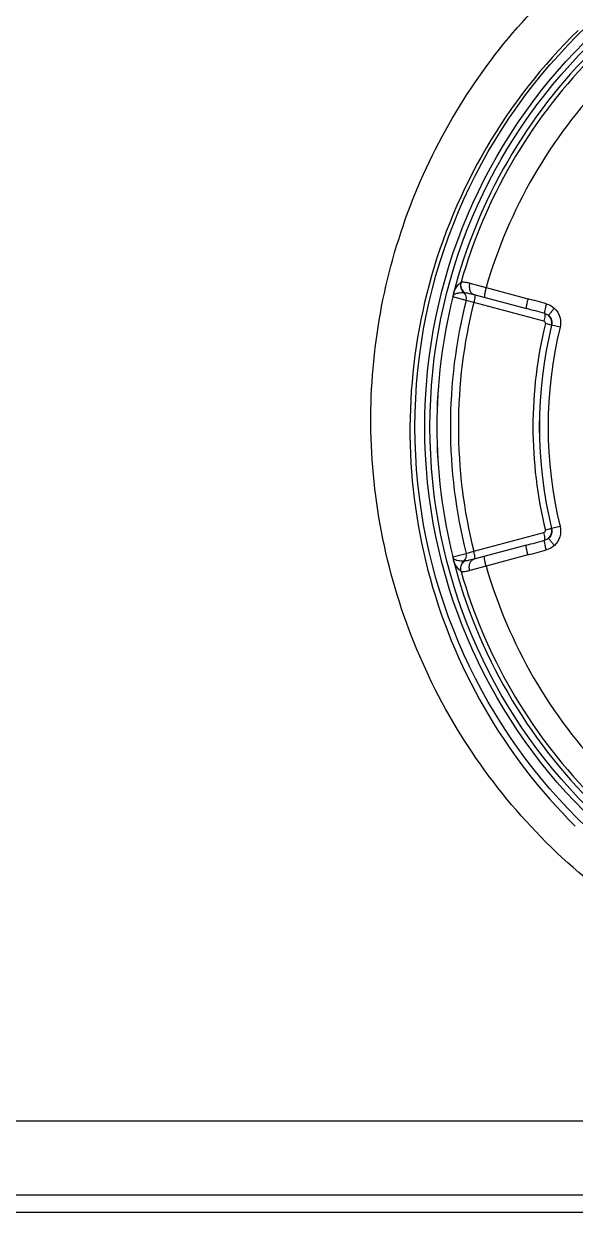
# Model space of a CAD drawing. Header units: millimetres. Extents: x -1686 to 4120, y -1850 to 2563.
# Drawn here: x 247.1 to 275.3, y -130 to -69.3 of the extents above; entities that cross this region are included whole.
import ezdxf

# ---------------------------------------------------------------- set-up
doc = ezdxf.new("R2010")
doc.units = ezdxf.units.MM
doc.header["$LTSCALE"] = 65.395
doc.layers.add('GEOM', color=7, linetype='CONTINUOUS')

msp = doc.modelspace()

# ---------------------------------------------------------------- linework, layer by layer
at = {"layer": 'GEOM', "linetype": 'Continuous'}
for p, q in [((269.92, -82.523), (270.755, -82.752)), ((269.07, -83.153), (269.07, -83.153)), ((270.127, -83.103), (272.813, -83.823)), ((270.755, -82.752), (272.889, -83.324)), ((269.059, -83.225), (269.058, -83.225)), ((269.732, -83.405), (269.059, -83.225)), ((270.125, -83.515), (269.732, -83.405)), ((273.709, -84.475), (270.125, -83.515)), ((274.098, -84.673), (273.781, -84.596)), ((274.103, -84.674), (274.098, -84.673)), ((274.534, -84.78), (274.103, -84.674)), ((270.125, -96.223), (273.709, -95.263)), ((274.098, -95.065), (273.781, -95.143)), ((274.098, -95.065), (274.103, -95.064)), ((274.534, -94.959), (274.103, -95.064)), ((272.813, -95.916), (270.127, -96.636)), ((269.059, -96.514), (269.058, -96.514)), ((269.059, -96.514), (269.732, -96.334)), ((269.732, -96.334), (270.125, -96.223)), ((272.889, -96.414), (270.755, -96.986)), ((269.07, -96.585), (269.07, -96.585)), ((269.07, -96.585), (269.085, -96.679)), ((270.755, -96.986), (269.92, -97.215)), ((661.162, -125.351), (189.597, -125.351)), ((661.162, -129.128), (189.597, -129.128)), ((71.979, -130), (423.779, -130))]:
    msp.add_line(p, q, dxfattribs=at)
for points in [[(269.07, -83.153), (269.067, -83.18), (269.058, -83.225)], [(269.085, -83.059), (269.081, -83.073), (269.07, -83.153)], [(269.058, -96.514), (269.067, -96.558), (269.07, -96.585)]]:
    msp.add_lwpolyline(points, dxfattribs=at)
for radius in [28.259, 27.759, 27.493]:
    msp.add_circle((295.379, -89.869), radius, dxfattribs=at)
for centre, radius, start, end in [((295.383, -90.014), 28.522, 134.32335, 164.9691), ((295.379, -89.869), 27.162, 134.51942, 165.48058), ((295.379, -89.869), 26.94, 135.91063, 164.08937), ((295.379, -89.869), 25.632, 136.12013, 163.87987), ((269.945, -82.637), 0.5, 164.15013, 228.19027), ((295.511, -90.029), 28.649, 165.00656, 179.67998), ((268.673, -83.127), 0.399, 345.84607, 356.29478), ((269.557, -83.18), 0.487, 168.55688, 176.84319), ((269.232, -83.28), 0.206, 140.45229, 141.95049), ((269.556, -83.18), 0.486, 165.67163, 168.55391), ((269.331, -83.404), 0.366, 118.52086, 121.65036), ((269.344, -83.307), 0.4, 345.82059, 48.07365), ((295.379, -89.869), 27.147, 165.83205, 194.16795), ((295.379, -89.869), 27.146, 165.83205, 194.16795), ((295.379, -89.869), 26.45, 165.85363, 194.14637), ((295.379, -89.869), 26.042, 165.87764, 194.12236), ((229.403, -245.649), 168.049, 74.67055, 75.00269), ((176.212, -444.347), 373.242, 74.85168, 75.00012), ((273.613, -84.555), 0.5, 346.28699, 46.54349), ((295.379, -89.869), 22.233, 166.27873, 193.72127), ((295.379, -89.869), 21.906, 166.27873, 193.72127), ((295.379, -89.869), 21.901, 166.27901, 193.72099), ((295.379, -89.869), 21.457, 166.27901, 193.72099), ((295.513, -89.996), 28.651, 179.74712, 194.42984), ((273.613, -95.184), 0.5, 313.45653, 13.71301), ((176.209, 264.617), 373.251, 284.99988, 285.14832), ((268.673, -96.611), 0.399, 3.70444, 14.15472), ((269.344, -96.431), 0.4, 311.92193, 14.17887), ((229.404, 65.905), 168.043, 284.99731, 285.32945), ((295.383, -90.009), 28.522, 194.46796, 225.26135), ((269.556, -96.559), 0.487, 183.15662, 194.32656), ((269.232, -96.459), 0.205, 218.04744, 219.06141), ((295.379, -89.869), 27.162, 194.51942, 225.48058), ((269.945, -97.102), 0.5, 131.81989, 195.85183), ((295.379, -89.869), 25.632, 196.12013, 223.87987), ((295.379, -89.869), 26.94, 195.91063, 224.08937)]:
    msp.add_arc(centre, radius, start, end, dxfattribs=at)
for points, knots in [([(264.863, -89.352), (264.881, -85.593), (266.341, -77.979), (272.57, -68.141), (282.071, -61.197), (289.762, -59.25), (293.629, -59.027)], [0, 0, 0, 0, 0.24633, 0.494678, 0.746098, 1, 1, 1, 1]), ([(269.085, -83.059), (269.137, -82.911), (269.24, -82.701), (269.405, -82.538), (269.464, -82.5)], [0, 0, 0, 0, 0.693021, 1, 1, 1, 1]), ([(269.472, -82.484), (269.445, -82.577), (269.45, -82.785), (269.573, -82.953), (269.651, -83.012)], [0, 0, 0, 0, 0.498106, 1, 1, 1, 1]), ([(269.464, -82.5), (269.464, -82.5), (269.468, -82.494), (269.47, -82.489), (269.472, -82.484)], [0, 0, 0, 0, 0.116284, 1, 1, 1, 1]), ([(269.472, -82.484), (269.478, -82.47), (269.53, -82.456), (269.618, -82.458), (269.757, -82.48), (269.861, -82.507), (269.92, -82.523)], [0, 0, 0, 0, 0.099683, 0.297657, 0.599982, 1, 1, 1, 1]), ([(269.92, -82.523), (269.903, -82.586), (269.886, -82.712), (269.913, -82.89), (269.992, -83.034), (270.082, -83.091), (270.127, -83.103)], [0, 0, 0, 0, 0.28904, 0.557234, 0.792097, 1, 1, 1, 1]), ([(269.074, -83.149), (269.079, -83.142), (269.099, -83.121), (269.122, -83.104), (269.14, -83.093)], [0, 0, 0, 0, 0.300694, 1, 1, 1, 1]), ([(269.157, -83.083), (269.165, -83.078), (269.198, -83.062), (269.232, -83.05), (269.257, -83.043)], [0, 0, 0, 0, 0.266422, 1, 1, 1, 1]), ([(269.257, -83.043), (269.287, -83.034), (269.404, -83.009), (269.524, -83.005), (269.611, -83.009)], [0, 0, 0, 0, 0.263586, 1, 1, 1, 1]), ([(269.611, -83.009), (269.613, -83.01), (269.626, -83.011), (269.639, -83.011), (269.651, -83.012)], [0, 0, 0, 0, 0.119526, 1, 1, 1, 1]), ([(269.651, -83.012), (269.712, -83.015), (269.872, -83.041), (270.029, -83.077), (270.127, -83.103)], [0, 0, 0, 0, 0.375635, 1, 1, 1, 1]), ([(270.158, -83.111), (270.171, -83.115), (270.182, -83.17), (270.179, -83.207), (270.177, -83.237)], [0, 0, 0, 0, 0.314915, 1, 1, 1, 1]), ([(270.755, -82.752), (270.738, -82.814), (270.71, -82.929), (270.683, -83.066), (270.671, -83.155), (270.668, -83.203), (270.668, -83.232), (270.674, -83.249), (270.679, -83.251)], [0, 0, 0, 0, 0.376116, 0.695926, 0.819239, 0.912115, 0.971628, 1, 1, 1, 1]), ([(270.177, -83.237), (270.175, -83.257), (270.164, -83.351), (270.144, -83.444), (270.125, -83.515)], [0, 0, 0, 0, 0.215715, 1, 1, 1, 1]), ([(272.889, -83.324), (272.873, -83.386), (272.845, -83.501), (272.818, -83.638), (272.805, -83.727), (272.802, -83.775), (272.802, -83.804), (272.808, -83.821), (272.813, -83.823)], [0, 0, 0, 0, 0.376103, 0.695917, 0.819234, 0.912114, 0.971629, 1, 1, 1, 1]), ([(273.83, -83.579), (273.814, -83.638), (273.786, -83.748), (273.758, -83.879), (273.745, -83.968), (273.74, -84.017), (273.74, -84.05), (273.743, -84.069), (273.747, -84.074)], [0, 0, 0, 0, 0.361258, 0.673603, 0.797796, 0.895144, 0.962629, 1, 1, 1, 1]), ([(273.747, -84.074), (273.752, -84.078), (273.759, -84.093), (273.765, -84.138), (273.76, -84.221), (273.742, -84.34), (273.721, -84.428), (273.709, -84.475)], [0, 0, 0, 0, 0.044984, 0.115733, 0.337115, 0.644949, 1, 1, 1, 1]), ([(274.247, -83.814), (274.206, -83.858), (274.132, -83.94), (274.049, -84.04), (273.998, -84.109), (273.973, -84.146), (273.96, -84.171), (273.954, -84.187), (273.957, -84.192)], [0, 0, 0, 0, 0.374731, 0.691497, 0.814316, 0.907968, 0.969619, 1, 1, 1, 1]), ([(273.957, -84.192), (274.02, -84.251), (274.118, -84.405), (274.124, -84.589), (274.103, -84.674)], [0, 0, 0, 0, 0.495921, 1, 1, 1, 1]), ([(274.247, -83.814), (274.374, -83.933), (274.567, -84.244), (274.576, -84.61), (274.534, -84.78)], [0, 0, 0, 0, 0.499381, 1, 1, 1, 1]), ([(273.781, -84.596), (273.787, -84.571), (273.779, -84.515), (273.733, -84.482), (273.709, -84.475)], [0, 0, 0, 0, 0.502184, 1, 1, 1, 1]), ([(325.896, -89.352), (325.914, -93.272), (324.396, -101.237), (317.731, -111.425), (307.551, -118.369), (295.379, -120.837), (283.208, -118.369), (273.028, -111.425), (266.362, -101.237), (264.845, -93.272), (264.863, -89.352)], [0, 0, 0, 0, 0.123101, 0.247266, 0.373034, 0.5, 0.626966, 0.752734, 0.876898, 1, 1, 1, 1]), ([(273.709, -95.263), (273.733, -95.257), (273.779, -95.224), (273.787, -95.167), (273.781, -95.143)], [0, 0, 0, 0, 0.497816, 1, 1, 1, 1]), ([(273.747, -95.664), (273.752, -95.661), (273.759, -95.645), (273.765, -95.6), (273.76, -95.517), (273.742, -95.398), (273.721, -95.31), (273.709, -95.263)], [0, 0, 0, 0, 0.044983, 0.115731, 0.33711, 0.644943, 1, 1, 1, 1]), ([(274.103, -95.064), (274.124, -95.149), (274.118, -95.333), (274.02, -95.488), (273.957, -95.547)], [0, 0, 0, 0, 0.50408, 1, 1, 1, 1]), ([(274.534, -94.959), (274.576, -95.128), (274.567, -95.495), (274.374, -95.805), (274.247, -95.925)], [0, 0, 0, 0, 0.500619, 1, 1, 1, 1]), ([(272.889, -96.414), (272.873, -96.353), (272.845, -96.238), (272.818, -96.101), (272.805, -96.011), (272.802, -95.963), (272.802, -95.935), (272.808, -95.917), (272.813, -95.916)], [0, 0, 0, 0, 0.376103, 0.695917, 0.819234, 0.912114, 0.971629, 1, 1, 1, 1]), ([(273.83, -96.159), (273.814, -96.101), (273.786, -95.991), (273.758, -95.859), (273.745, -95.77), (273.74, -95.721), (273.74, -95.688), (273.743, -95.669), (273.747, -95.664)], [0, 0, 0, 0, 0.361263, 0.67361, 0.797803, 0.89515, 0.962633, 1, 1, 1, 1]), ([(274.247, -95.925), (274.206, -95.881), (274.132, -95.799), (274.049, -95.698), (273.998, -95.63), (273.973, -95.592), (273.959, -95.567), (273.954, -95.551), (273.957, -95.547)], [0, 0, 0, 0, 0.374738, 0.691503, 0.81432, 0.907969, 0.969618, 1, 1, 1, 1]), ([(270.177, -96.501), (270.175, -96.481), (270.164, -96.387), (270.144, -96.295), (270.125, -96.223)], [0, 0, 0, 0, 0.215714, 1, 1, 1, 1]), ([(270.158, -96.627), (270.171, -96.624), (270.182, -96.569), (270.179, -96.531), (270.177, -96.501)], [0, 0, 0, 0, 0.314912, 1, 1, 1, 1]), ([(270.755, -96.986), (270.738, -96.924), (270.71, -96.81), (270.683, -96.673), (270.671, -96.583), (270.668, -96.535), (270.668, -96.506), (270.674, -96.489), (270.679, -96.488)], [0, 0, 0, 0, 0.376105, 0.695911, 0.819225, 0.912105, 0.971623, 1, 1, 1, 1]), ([(269.272, -96.7), (269.256, -96.695), (269.183, -96.673), (269.111, -96.635), (269.073, -96.588)], [0, 0, 0, 0, 0.21116, 1, 1, 1, 1]), ([(269.464, -97.238), (269.405, -97.201), (269.24, -97.037), (269.137, -96.828), (269.085, -96.679)], [0, 0, 0, 0, 0.30698, 1, 1, 1, 1]), ([(269.611, -96.729), (269.584, -96.73), (269.47, -96.733), (269.355, -96.722), (269.272, -96.7)], [0, 0, 0, 0, 0.241648, 1, 1, 1, 1]), ([(269.472, -97.254), (269.445, -97.161), (269.45, -96.953), (269.573, -96.785), (269.651, -96.726)], [0, 0, 0, 0, 0.498105, 1, 1, 1, 1]), ([(269.651, -96.726), (269.646, -96.727), (269.633, -96.727), (269.62, -96.728), (269.611, -96.729)], [0, 0, 0, 0, 0.376, 1, 1, 1, 1]), ([(270.127, -96.636), (270.029, -96.662), (269.872, -96.697), (269.712, -96.723), (269.651, -96.726)], [0, 0, 0, 0, 0.624378, 1, 1, 1, 1]), ([(269.92, -97.215), (269.903, -97.153), (269.886, -97.027), (269.913, -96.848), (269.993, -96.704), (270.082, -96.648), (270.127, -96.636)], [0, 0, 0, 0, 0.28904, 0.557235, 0.792098, 1, 1, 1, 1]), ([(269.472, -97.254), (269.471, -97.252), (269.468, -97.247), (269.467, -97.24), (269.464, -97.238)], [0, 0, 0, 0, 0.372709, 1, 1, 1, 1]), ([(269.92, -97.215), (269.861, -97.232), (269.757, -97.258), (269.618, -97.28), (269.53, -97.283), (269.478, -97.268), (269.472, -97.254)], [0, 0, 0, 0, 0.40001, 0.702337, 0.900289, 1, 1, 1, 1])]:
    msp.add_open_spline(points, degree=3, knots=knots, dxfattribs=at)
for points in [[(273.83, -83.579), (273.984, -83.621), (274.131, -83.704), (274.247, -83.814)], [(273.747, -84.074), (273.824, -84.095), (273.898, -84.137), (273.957, -84.192)], [(273.957, -95.547), (273.898, -95.602), (273.824, -95.643), (273.747, -95.664)], [(274.247, -95.925), (274.131, -96.034), (273.984, -96.117), (273.83, -96.159)]]:
    msp.add_open_spline(points, degree=3, dxfattribs=at)

doc.saveas('drawing.dxf')
